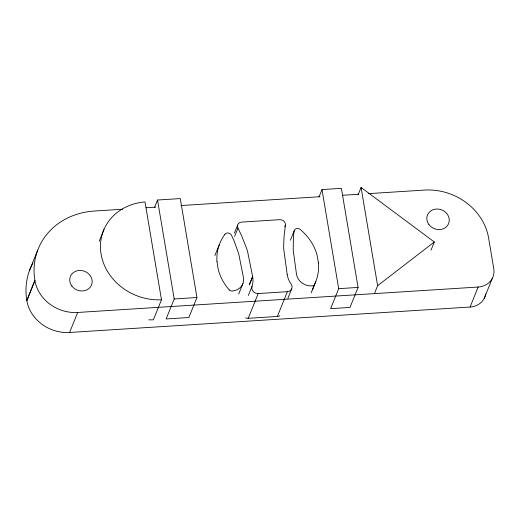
<?xml version="1.0" encoding="UTF-8"?>
<svg xmlns="http://www.w3.org/2000/svg" width="520" height="520" viewBox="0 0 520 520"><rect width="100%" height="100%" fill="white"/><g stroke="black" fill="none" stroke-linecap="round" stroke-linejoin="round"><path stroke-width="0.78" d="M234.624 236.399L237.952 228.137A4.947 4.375 22 0 1 241.592 222.105L279.819 219.674A4.953 4.375 22 0 1 285.396 225.128L284.05 236.529L283.673 245.811A66.502 58.767 22 0 0 283.829 249.75L287.19 274.404M29.646 270.147L37.726 250.146M485.693 294.06A19.019 16.809 22 0 1 470.08 307.034L69.609 332.469A38.044 33.618 22 0 1 26.838 300.619L34.898 280.481A72.28 63.882 22 0 1 94.263 211.049L122.59 209.248M26.838 300.619L34.898 280.481M99.184 241.339L103.974 229.483M69.609 332.469L77.695 312.462L478.16 287.034A19.019 16.809 22 0 0 493.786 268.756L488.579 237.848A57.064 50.434 22 0 0 424.424 190.08L368.589 193.629M154.531 207.428L157.528 200.018L180.278 198.575L196.95 297.518L188.864 317.519L166.114 318.968L174.2 298.961L157.528 200.018M161.486 299.786A54.431 48.107 22 0 1 101.095 254.176A54.431 48.107 22 0 1 145.002 201.942L161.486 299.786L153.406 319.787A54.431 48.107 22 0 1 148.798 319.833M214.916 255.495L219.161 244.992M234.39 233.103L237.62 225.095M238.686 294.067L242.931 283.562M248.346 295.483L251.986 286.481A23.29 20.586 22 0 0 252.636 276.62L249.301 284.875L252.629 276.582L247.696 252.044A66.56 58.825 22 0 0 246.539 248.17L241.833 236.294A206.128 182.169 22 0 0 240.032 232.381L237.958 228.144M284.791 226.629L285.396 225.128M245.596 317.902A5.707 5.044 22 0 0 248.209 318.305L258.213 293.547A5.707 5.044 22 0 1 251.986 286.481M290.413 240.194L294.353 230.438M319.007 196.983L321.997 189.572L341.387 188.344L358.079 287.423L349.999 307.431L330.616 308.659L338.696 288.659L321.997 189.572M248.209 318.305L277.368 316.453L287.372 291.694A5.707 5.044 22 0 0 291.115 283.998A23.277 20.566 22 0 1 287.196 274.443M287.853 298.447L291.675 288.983M311.168 292.773L314.502 284.518A2.899 2.561 22 0 1 312.409 285.87A13.774 12.175 22 0 1 296.471 274.027L293.183 250.172L293.449 237.127A157.736 139.399 22 0 1 294.106 231.316A3.861 3.413 22 0 1 296.387 228.709A3.861 3.413 22 0 1 300.17 229.424L300.293 229.522A51.5 45.513 22 0 1 317.057 255.06L318.435 262.769M312.429 289.926L315.764 281.671M358.072 194.87L361.069 187.46L434.31 241.995L431.015 250.146M374.628 293.098L377.618 285.688L434.31 241.995M470.08 307.034L478.16 287.034M484.263 298.311L492.343 278.304M224.835 234.319L224.926 234.202A3.861 3.413 22 0 1 228.391 233.025A3.861 3.413 22 0 1 231.491 235.294A157.476 139.172 22 0 1 234.072 240.897L238.68 253.63L243.425 277.401A13.774 12.175 22 0 1 231.764 290.999A2.893 2.554 22 0 1 229.287 289.959M146.055 207.76L155.766 207.142M180.85 205.55L320.034 196.709M342.693 195.273L358.878 194.246M258.213 293.547L287.372 291.694M174.2 298.961L196.95 297.518M338.696 288.659L358.079 287.423M361.069 187.46L377.618 285.688M216.951 261.417L218.166 269.139A51.493 45.507 22 0 0 229.268 289.933M77.695 312.462A38.044 33.618 22 0 1 34.925 280.618M26.819 300.489A72.28 63.882 22 0 1 32.974 262.918M216.964 261.482A51.493 45.507 22 0 1 224.861 234.397M318.442 262.697A51.5 45.513 22 0 1 314.502 284.453M279.799 315.731A5.707 5.044 22 0 1 277.368 316.453M428.909 224.556A11.414 10.088 22 0 0 448.279 224.322A11.414 10.088 22 0 0 436.93 209.014A11.414 10.088 22 0 0 428.909 224.556M71.832 285.961A11.414 10.088 22 0 0 91.202 285.721A11.414 10.088 22 0 0 79.852 270.419A11.414 10.088 22 0 0 71.832 285.961"/></g></svg>
